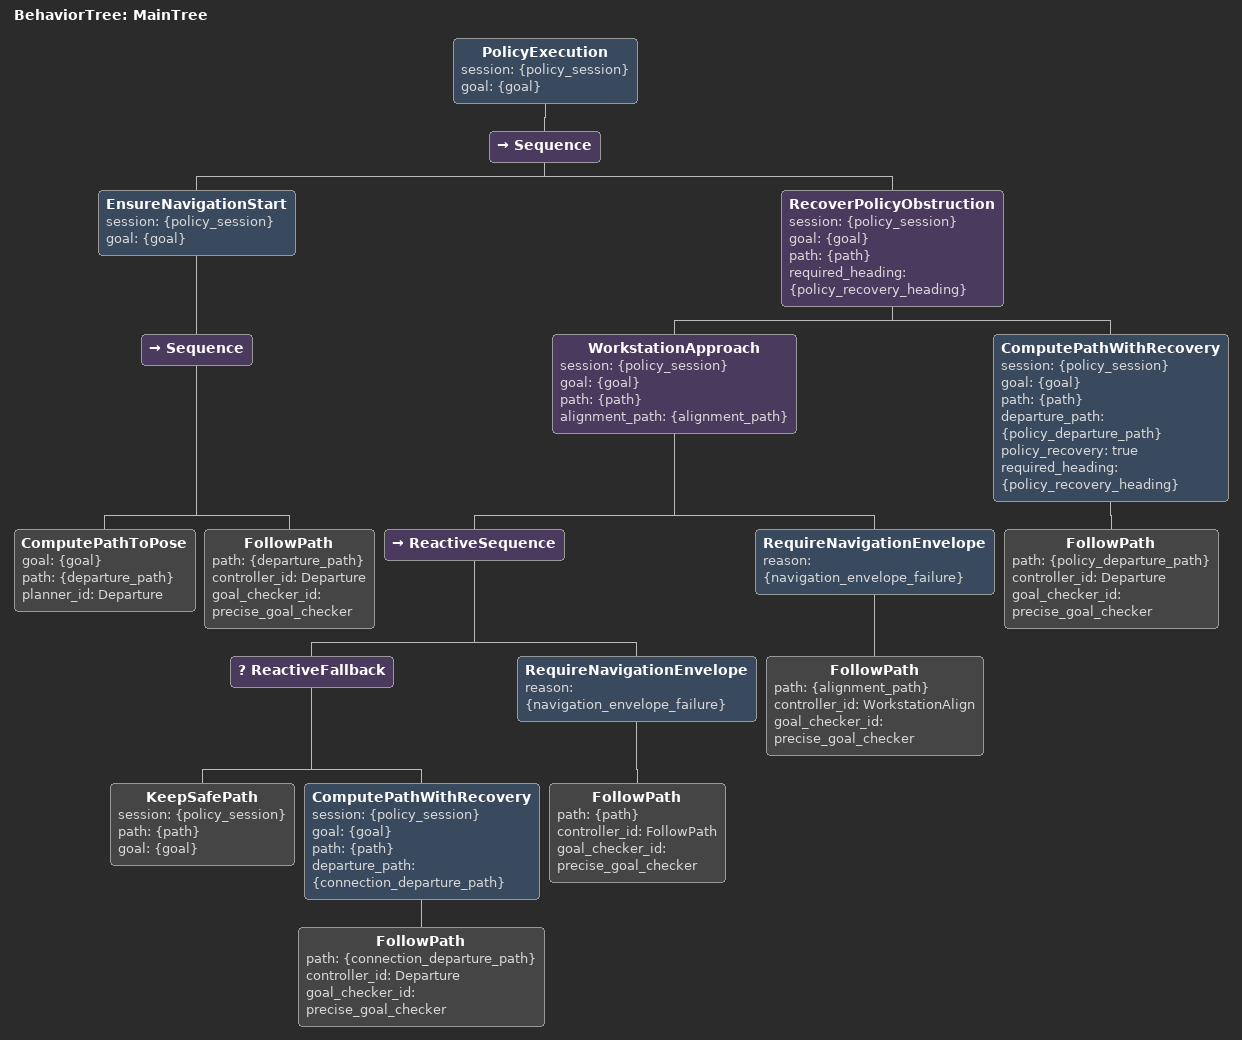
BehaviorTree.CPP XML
<root main_tree_to_execute="MainTree">
  <BehaviorTree ID="MainTree">
    <PolicyExecution session="{policy_session}" goal="{goal}">
      <Sequence>
        <EnsureNavigationStart session="{policy_session}" goal="{goal}">
          <Sequence>
            <ComputePathToPose goal="{goal}" path="{departure_path}" planner_id="Departure"/>
            <FollowPath path="{departure_path}" controller_id="Departure" goal_checker_id="precise_goal_checker"/>
          </Sequence>
        </EnsureNavigationStart>
        <RecoverPolicyObstruction session="{policy_session}" goal="{goal}" path="{path}" required_heading="{policy_recovery_heading}">
          <WorkstationApproach session="{policy_session}" goal="{goal}" path="{path}" alignment_path="{alignment_path}">
            <ReactiveSequence>
              <ReactiveFallback>
                <KeepSafePath session="{policy_session}" path="{path}" goal="{goal}"/>
                <ComputePathWithRecovery session="{policy_session}" goal="{goal}" path="{path}" departure_path="{connection_departure_path}">
                  <FollowPath path="{connection_departure_path}" controller_id="Departure" goal_checker_id="precise_goal_checker"/>
                </ComputePathWithRecovery>
              </ReactiveFallback>
              <RequireNavigationEnvelope reason="{navigation_envelope_failure}">
                <FollowPath path="{path}" controller_id="FollowPath" goal_checker_id="precise_goal_checker"/>
              </RequireNavigationEnvelope>
            </ReactiveSequence>
            <RequireNavigationEnvelope reason="{navigation_envelope_failure}">
              <FollowPath path="{alignment_path}" controller_id="WorkstationAlign" goal_checker_id="precise_goal_checker"/>
            </RequireNavigationEnvelope>
          </WorkstationApproach>
          <ComputePathWithRecovery session="{policy_session}" goal="{goal}" path="{path}" departure_path="{policy_departure_path}" policy_recovery="true" required_heading="{policy_recovery_heading}">
            <FollowPath path="{policy_departure_path}" controller_id="Departure" goal_checker_id="precise_goal_checker"/>
          </ComputePathWithRecovery>
        </RecoverPolicyObstruction>
      </Sequence>
    </PolicyExecution>
  </BehaviorTree>
</root>
